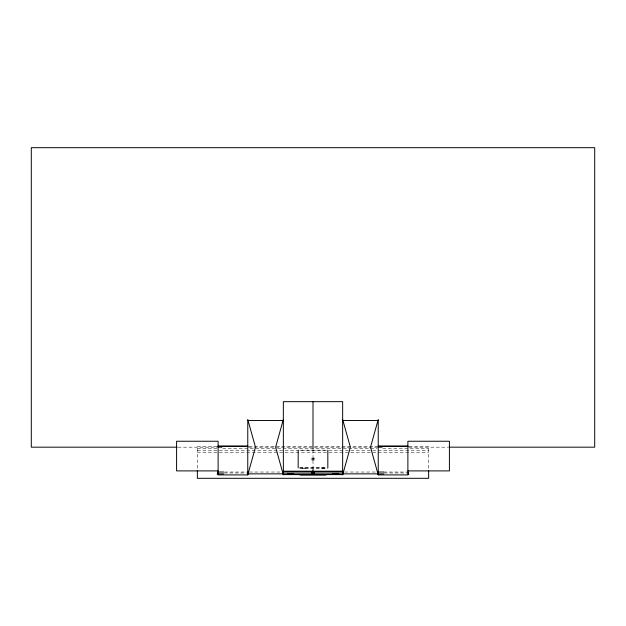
<?xml version="1.0" encoding="UTF-8"?>
<svg xmlns="http://www.w3.org/2000/svg" width="626" height="626" viewBox="0 0 626 626"><rect width="100%" height="100%" fill="white"/><g stroke="black" fill="none" stroke-linecap="round" stroke-linejoin="round"><path stroke-width="0.47" stroke-dasharray="3.13 2.35" d="M216.87 446.291L197.354 446.291L197.354 469.711M249.078 446.291L376.922 446.291M409.13 446.291L428.646 446.291L428.646 469.711M178.019 447.175L217.144 447.175M248.444 447.175L377.556 447.175M408.856 447.175L447.981 447.175M197.354 448.365L216.87 448.365M222.731 448.365L376.922 448.365M382.776 448.365L428.646 448.365M300.089 450.141L325.911 450.141M197.354 450.438L428.646 450.438M197.354 452.512L428.646 452.512M299.58 467.638L326.42 467.638M300.089 467.935L325.911 467.935M299.58 468.232L327.382 468.232M224.648 472.027L246.128 472.027M249.422 472.027L281.27 472.027M344.73 472.027L376.578 472.027M383.777 472.027L407.205 472.027M224.202 472.974L246.644 472.974M384.231 472.974L406.681 472.974M324.925 467.872L324.925 468.35L320.645 468.35L320.645 467.872M323.673 467.872L323.673 468.35M321.897 467.872L321.897 468.35M313 449.953L313 456.714M313 460.572L313 468.303M305.355 467.872L305.355 468.35L301.075 468.35L301.075 467.872M304.103 467.872L304.103 468.35M302.327 467.872L302.327 468.35"/><path stroke-width="0.94" d="M247.763 474.907L255.471 447.175L247.763 419.451L247.763 474.907L218.114 474.907M283.351 419.451L275.636 447.175L283.351 474.907M342.649 474.907L350.364 447.175L342.649 419.451M247.763 420.492L283.351 420.492M342.649 420.492L378.237 420.492M218.114 446.142L247.763 446.142M378.237 446.142L407.886 446.142M217.848 446.291L248.099 446.291M377.901 446.291L408.152 446.291M177.041 447.175L31.3 447.175L31.3 147.689L594.7 147.689L594.7 447.175L448.959 447.175M218.114 447.175L221.94 447.175M378.237 447.175L382.063 447.175M218.114 470.901L176.595 470.901L176.595 441.244L218.114 441.244L218.114 473.866M407.886 470.901L449.405 470.901L449.405 441.244L407.886 441.244L407.886 474.907L378.237 474.907L370.529 447.175L378.237 419.451L378.237 474.907M283.351 471.198L342.649 471.198M223.67 472.027L217.817 472.027L217.817 473.866L223.67 473.866M377.924 472.027L383.777 472.027M383.777 473.866L247.466 473.866L247.466 472.027M283.727 474.61L300.316 474.61M325.684 474.61L342.273 474.61M299.361 474.758L326.639 474.758M300.543 474.907L325.457 474.907M428.646 470.666L428.646 478.311L197.354 478.311L197.354 470.666M408.629 472.974L408.629 474.61M408.183 472.027L408.183 473.866M378.534 472.027L378.534 473.866M343.15 473.866L343.15 472.027L313.563 472.027L313.563 473.866M342.946 472.027L342.946 473.866M342.649 471.988L342.649 401.665L283.351 401.665L283.351 471.988M338.416 473.334L338.416 474.046L332.656 474.046L332.656 473.334M336.725 473.334L336.725 474.046M334.347 473.334L334.347 474.046M327.828 450.141L327.828 467.935M314.213 472.027L314.213 473.866M313 401.665L313 448.983M313 469.265L313 473.866M312.437 473.866L312.437 472.027L282.85 472.027L282.85 473.866M311.787 472.027L311.787 473.866M298.172 450.141L298.172 467.935M293.344 473.334L293.344 474.046L287.584 474.046L287.584 473.334M291.653 473.334L291.653 474.046M289.275 473.334L289.275 474.046M283.054 472.027L283.054 473.866M217.371 472.974L217.371 474.61M313.892 458.146L312.108 458.146L312.108 459.93L313.892 459.93L313.892 458.146"/></g></svg>
